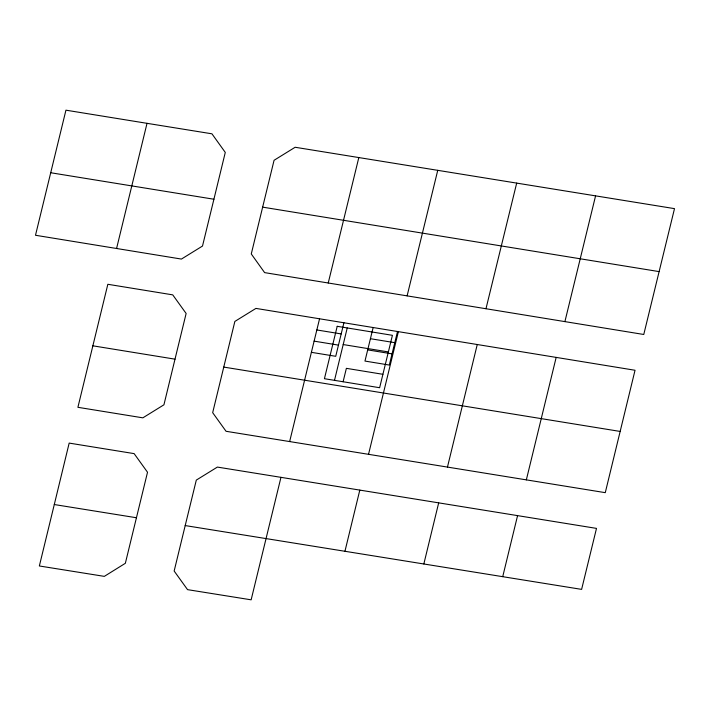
<?xml version="1.0" encoding="UTF-8"?>
<svg xmlns="http://www.w3.org/2000/svg" width="710" height="710" viewBox="0 0 710 710"><rect width="100%" height="100%" fill="white"/><g stroke="black" fill="none" stroke-linecap="round" stroke-linejoin="round"><path stroke-width="1.06" d="M54.288 504.535L69.172 443.093L134.128 453.619L147.52 472.239L125.35 563.296L104.326 576.369L39.352 565.976L54.288 504.535L136.462 517.75M175.006 359.162L163.93 404.806L142.861 417.835L77.905 407.309L107.84 284.284L172.743 294.863L186.135 313.474L175.006 359.162L92.85 345.814M447.46 467.082L605.275 492.66L635.033 370.265L255.928 308.406L234.859 321.435L212.672 412.679L226.055 431.289L447.46 467.082L477.253 344.519M116.573 248.5L147.023 123.327L211.935 133.808L225.283 152.419L213.914 199.235L202.501 246.05L181.423 259.07L35.5 235.267L65.941 110.174L147.023 123.327M185.203 525.569L174.154 571.026L187.546 589.646L251.145 599.826L280.965 477.342L596.498 528.391L581.614 589.38L185.203 525.569L196.306 480.102L217.375 467.082L280.965 477.342M262.647 207.142L274.069 160.291L295.138 147.263L674.5 208.633L643.766 334.481L264.617 272.622L251.278 253.958L262.647 207.142L659.128 271.611M289.644 441.558L319.562 318.772M328.242 282.979L358.816 157.576M343.924 322.748L335.732 356.305L311.379 352.329M334.499 380.356L347.234 327.94M343.099 381.758L346.373 368.339L382.912 374.303M373.149 327.523L364.967 361.07L389.328 365.055L397.511 331.499M344.953 551.253L359.801 490.131M368.525 454.347L398.381 331.641M407.114 295.857L437.75 170.32M423.843 563.953L438.682 502.866M516.685 183.109L485.977 308.735M502.733 576.644L517.563 515.655M526.341 479.871L556.17 357.396M564.903 321.612L595.566 195.898M50.721 172.743L213.914 199.235M316.829 329.955L341.19 333.931M370.425 338.705L394.787 342.681M343.196 344.554L388.37 351.929M314.104 341.137L338.466 345.113M367.691 349.888L392.053 353.864M223.739 367.079L620.185 431.44M337.206 326.307L324.426 378.705L379.637 387.722L392.417 335.315L337.206 326.307"/></g></svg>
